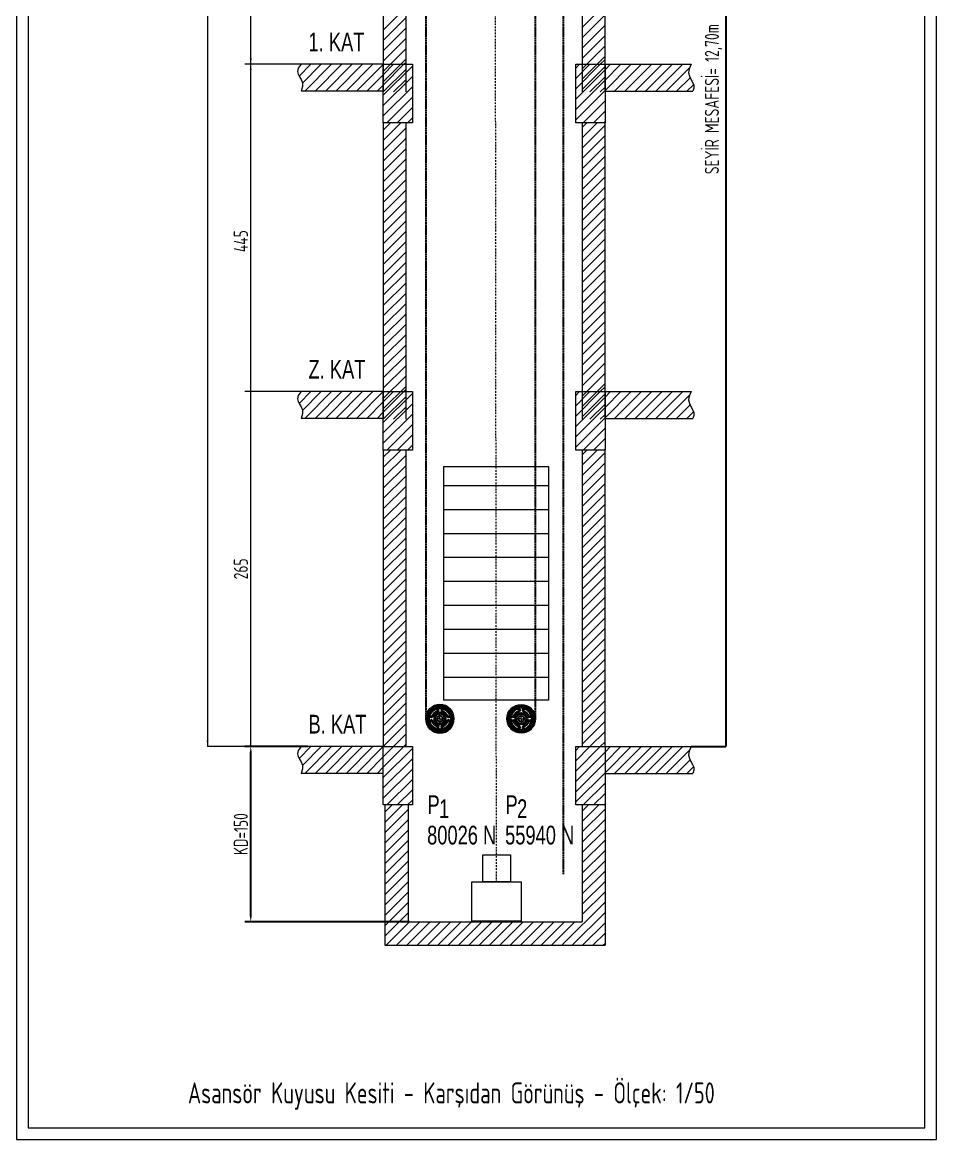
# Model space of a CAD drawing. Extents: x 273215 to 281797, y -454106 to -451256.
# Drawn here: x 280166 to 280948, y -454106 to -453150 of the extents above; entities that cross this region are included whole.
import ezdxf
from ezdxf.enums import TextEntityAlignment as Align

# ---------------------------------------------------------------- set-up
doc = ezdxf.new("R2010")
doc.units = 0
doc.header["$MEASUREMENT"] = 0
doc.header["$PDMODE"] = 3
doc.header["$PDSIZE"] = 100
doc.linetypes.add('DASHDOT2', pattern=[0.5, 0.25, -0.125, 0, -0.125])
doc.layers.get('0').update_dxf_attribs({"linetype": 'CONTINUOUS'})
doc.layers.get('Defpoints').update_dxf_attribs({"linetype": 'CONTINUOUS'})
for name, color, linetype, lineweight in [('2', 2, 'CONTINUOUS', 25), ('kaçış', 240, 'CONTINUOUS', 35), ('MİMARİKOLON', 7, 'CONTINUOUS', 50)]:
    doc.layers.add(name, color=color, linetype=linetype, lineweight=lineweight)
for name, color, linetype in [('Kolon', 7, 'CONTINUOUS'), ('YAZI', 7, 'CONTINUOUS'), ('YAZI1', 240, 'CONTINUOUS'), ('ıvır zıvır', 225, 'CONTINUOUS')]:
    doc.layers.add(name, color=color, linetype=linetype)
doc.styles.add('engiasn', font='isocpeur.ttf', dxfattribs={"width": 0.7, "height": 12})
doc.styles.add('ODA', font='isocpeur.ttf', dxfattribs={"height": 20})
doc.styles.add('STYLE4', font='arial.ttf')
doc.dimstyles.new('engnasn', dxfattribs={"dimtxt": 12, "dimasz": 5, "dimexe": 5, "dimexo": 2.5, "dimgap": 2.5, "dimtad": 1, "dimdec": 0, "dimdsep": 46, "dimlunit": 6, "dimtxsty": 'engiasn', "dimcen": 0.09, "dimadec": 0, "dimazin": 0, "dimtfac": 1, "dimtdec": 0, "dimtmove": 0, "dimatfit": 3, "dimfxl": 0, "dimtolj": 1, "dimtzin": 0, "dimarcsym": 0})

# ---------------------------------------------------------------- blocks, each defined once
blk = doc.blocks.new('SW_CENTERMARKSYMBOL_0')
at = {"color": 0, "linetype": 'Continuous', "lineweight": 0}
for p, q in [((-5, 0), (-52.5, 0)), ((0, 0), (-2.5, 0)), ((0, 5), (0, 52.5)), ((0, 0), (0, 2.5)), ((0, 0), (0, -2.5)), ((0, 0), (2.5, 0)), ((5, 0), (52.5, 0)), ((0, -5), (0, -52.5))]:
    blk.add_line(p, q, dxfattribs=at)
blk = doc.blocks.new('240KASNAK')
at = {"color": 7, "linetype": 'Continuous', "lineweight": 25}
for p, q in [((-34.7, 100.8), (-32.5, 94.4)), ((-23.2, 103.9), (-21.7, 97.3)), ((-21.7, 97.3), (-20.3, 90.8)), ((21.7, 97.3), (20.3, 90.8)), ((23.2, 103.9), (21.7, 97.3)), ((34.7, 100.8), (32.5, 94.4)), ((-103.9, 23.2), (-97.3, 21.7)), ((-100.8, 34.7), (-94.4, 32.5)), ((-90.8, 20.3), (-97.3, 21.7)), ((-94.4, 32.5), (-89.8, 30.9)), ((-85.1, 29.3), (-89.8, 30.9)), ((-78.5, 13), (-78.5, 20)), ((-78.5, 20), (-69.4, 20)), ((-69.4, 13), (-78.5, 13)), ((-69.4, 13), (-69.4, 20)), ((-56.4, 21.9), (-62.9, 24.5)), ((-32.5, 94.4), (-30.9, 89.8)), ((-30.9, 89.8), (-29.3, 85.1)), ((-24.5, 62.9), (-21.9, 56.4)), ((-20, 78.5), (-13, 78.5)), ((-20, 69.4), (-20, 78.5)), ((-20, 69.4), (-13, 69.4)), ((-13, 78.5), (-13, 69.4)), ((20, 78.5), (13, 78.5)), ((13, 69.4), (13, 78.5)), ((20, 69.4), (13, 69.4)), ((20, 78.5), (20, 69.4)), ((21.9, 56.4), (24.5, 62.9)), ((29.3, 85.1), (30.9, 89.8)), ((32.5, 94.4), (30.9, 89.8)), ((62.9, 24.5), (56.4, 21.9)), ((69.4, 13), (69.4, 20)), ((69.4, 20), (78.5, 20)), ((78.5, 13), (69.4, 13)), ((78.5, 13), (78.5, 20)), ((89.8, 30.9), (85.1, 29.3)), ((94.4, 32.5), (89.8, 30.9)), ((97.3, 21.7), (90.8, 20.3)), ((100.8, 34.7), (94.4, 32.5)), ((103.9, 23.2), (97.3, 21.7)), ((-97.3, -21.7), (-103.9, -23.2)), ((-94.4, -32.5), (-100.8, -34.7)), ((-90.8, -20.3), (-97.3, -21.7)), ((-89.8, -30.9), (-94.4, -32.5)), ((-89.8, -30.9), (-85.1, -29.3)), ((-78.5, -20), (-78.5, -13)), ((-78.5, -13), (-69.4, -13)), ((-69.4, -20), (-78.5, -20)), ((-69.4, -13), (-69.4, -20)), ((-62.9, -24.5), (-56.4, -21.9)), ((-32.5, -94.4), (-34.7, -100.8)), ((-30.9, -89.8), (-32.5, -94.4)), ((-30.9, -89.8), (-29.3, -85.1)), ((-24.5, -62.9), (-21.9, -56.4)), ((-20.3, -90.8), (-21.7, -97.3)), ((-20, -69.4), (-13, -69.4)), ((-20, -78.5), (-20, -69.4)), ((-13, -78.5), (-20, -78.5)), ((-13, -69.4), (-13, -78.5)), ((13, -78.5), (13, -69.4)), ((13, -69.4), (20, -69.4)), ((13, -78.5), (20, -78.5)), ((20, -69.4), (20, -78.5)), ((20.3, -90.8), (21.7, -97.3)), ((24.5, -62.9), (21.9, -56.4)), ((30.9, -89.8), (29.3, -85.1)), ((30.9, -89.8), (32.5, -94.4)), ((32.5, -94.4), (34.7, -100.8)), ((56.4, -21.9), (62.9, -24.5)), ((69.4, -13), (78.5, -13)), ((69.4, -20), (69.4, -13)), ((78.5, -20), (69.4, -20)), ((78.5, -20), (78.5, -13)), ((85.1, -29.3), (89.8, -30.9)), ((89.8, -30.9), (94.4, -32.5)), ((97.3, -21.7), (90.8, -20.3)), ((94.4, -32.5), (100.8, -34.7)), ((97.3, -21.7), (103.9, -23.2)), ((-21.7, -97.3), (-23.2, -103.9)), ((21.7, -97.3), (23.2, -103.9))]:
    blk.add_line(p, q, dxfattribs=at)
at = {"color": 7, "linetype": 'Continuous', "lineweight": 25, "flags": 128}
for points in [[(-34.7, 100.8), (-29, 102.5), (-23.2, 103.9)], [(-21.7, 97.3), (-27.1, 96), (-32.5, 94.4)], [(32.5, 94.4), (27.1, 96), (21.7, 97.3)], [(-94.4, 32.5), (-96, 27.1), (-97.3, 21.7)], [(97.3, 21.7), (96, 27.1), (94.4, 32.5)], [(-100.8, -34.7), (-102.5, -29), (-103.9, -23.2)], [(-97.3, -21.7), (-96, -27.1), (-94.4, -32.5)], [(-32.5, -94.4), (-27.1, -96), (-21.7, -97.3)], [(21.7, -97.3), (27.1, -96), (32.5, -94.4)], [(94.4, -32.5), (96, -27.1), (97.3, -21.7)], [(34.7, -100.8), (29, -102.5), (23.2, -103.9)]]:
    blk.add_lwpolyline(points, dxfattribs=at)
for points in [[(-24.5, 62.9, 0.309319), (-20, 69.4), (-20, 78.5, 0.514945), (-29.3, 85.1, 0.231017), (-85.1, 29.3, 0.514945), (-78.5, 20), (-69.4, 20, 0.309319), (-62.9, 24.5, -0.21029)], [(29.3, 85.1, 0.514945), (20, 78.5), (20, 69.4, 0.309319), (24.5, 62.9, -0.21029), (62.9, 24.5, 0.309319), (69.4, 20), (78.5, 20, 0.514945), (85.1, 29.3, 0.231017)], [(-62.9, -24.5, 0.309319), (-69.4, -20), (-78.5, -20, 0.514945), (-85.1, -29.3, 0.231017), (-29.3, -85.1, 0.514945), (-20, -78.5), (-20, -69.4, 0.309319), (-24.5, -62.9, -0.21029)], [(85.1, -29.3, 0.514945), (78.5, -20), (69.4, -20, 0.309319), (62.9, -24.5, -0.21029), (24.5, -62.9, 0.309319), (20, -69.4), (20, -78.5, 0.514945), (29.3, -85.1, 0.231017)]]:
    blk.add_lwpolyline(points, format="xyb", close=True)
at = {"color": 7, "linetype": 'Continuous', "lineweight": 25}
for radius in [120, 115, 50, 43, 25]:
    blk.add_circle((0, 0), radius, dxfattribs=at)
for centre, radius, start, end in [((0, 0), 106.6, 108.98382, 161.01618), ((0, 0), 106.4, 77.40915, 102.59085), ((0, 0), 99.7, 77.40915, 102.59085), ((-1.5, -11), 117.5, 72.087, 77.8829), ((0, 0), 106.6, 18.98382, 71.01618), ((0, 0), 106.4, 167.40915, 192.59085), ((11, -1.5), 117.5, 162.087, 167.8829), ((0, 0), 99.7, 167.40915, 192.59085), ((0, 0), 99.8, 108.98382, 161.01618), ((0, 0), 93, 167.40915, 192.59085), ((-66.3, 23.5), 24.7, 162.49877, 187.49661), ((-78.5, 27), 14, 208.71888, 270), ((0, 0), 95, 108.98382, 161.01618), ((-78.5, 27), 7, 161.01618, 270), ((0, 0), 90, 108.98382, 161.01618), ((-69.4, 27), 7, 270, 338.75135), ((-69.4, 27), 14, 270, 338.75135), ((0, 0), 67.5, 111.24865, 158.75135), ((0, 0), 60.5, 111.24865, 158.75135), ((-23.5, 66.7), 24.3, 82.31288, 107.69174), ((-27, 78.5), 7, 0, 108.98382), ((-27, 69.4), 7, 291.24865, 0), ((-27, 69.4), 14, 291.24865, 0), ((0, 0), 93, 77.40915, 102.59085), ((-27, 78.5), 14, 0, 61.28112), ((27, 78.5), 14, 118.71888, 180), ((27, 69.4), 14, 180, 248.75135), ((27, 78.5), 7, 71.01618, 180), ((27, 69.4), 7, 180, 248.75135), ((23.5, 66.3), 24.7, 72.49877, 97.49661), ((0, 0), 60.5, 21.24865, 68.75135), ((0, 0), 67.5, 21.24865, 68.75135), ((0, 0), 90, 18.98382, 71.01618), ((0, 0), 95, 18.98382, 71.01618), ((0, 0), 99.8, 18.98382, 71.01618), ((69.4, 27), 14, 201.24865, 270), ((69.4, 27), 7, 201.24865, 270), ((78.5, 27), 7, 270, 18.98382), ((78.5, 27), 14, 270, 331.28112), ((66.7, 23.5), 24.3, 352.31288, 17.69174), ((0, 0), 93, 347.40915, 12.59085), ((0, 0), 99.7, 347.40915, 12.59085), ((-3.5, 0.5), 109.8, 11.91369, 18.11641), ((0, 0), 106.4, 347.40915, 12.59085), ((0, 0), 106.6, 198.98382, 251.01618), ((0, 0), 99.8, 198.98382, 251.01618), ((-66.7, -23.5), 24.3, 172.31288, 197.69174), ((-78.5, -27), 14, 90, 151.28112), ((0, 0), 95, 198.98382, 251.01618), ((-78.5, -27), 7, 90, 198.98382), ((0, 0), 90, 198.98382, 251.01618), ((-69.4, -27), 14, 21.24865, 90), ((-69.4, -27), 7, 21.24865, 90), ((0, 0), 67.5, 201.24865, 248.75135), ((0, 0), 60.5, 201.24865, 248.75135), ((-23.5, -66.3), 24.7, 252.49877, 277.49661), ((-27, -78.5), 7, 251.01618, 0), ((-27, -69.4), 7, 0, 68.75135), ((-27, -69.4), 14, 0, 68.75135), ((-27, -78.5), 14, 298.71888, 0), ((0, 0), 93, 257.40915, 282.59085), ((27, -69.4), 14, 111.24865, 180), ((27, -78.5), 14, 180, 241.28112), ((27, -69.4), 7, 111.24865, 180), ((27, -78.5), 7, 180, 288.98382), ((23.5, -66.7), 24.3, 262.31288, 287.69174), ((0, 0), 60.5, 291.24865, 338.75135), ((0, 0), 67.5, 291.24865, 338.75135), ((0, 0), 90, 288.98382, 341.01618), ((0, 0), 95, 288.98382, 341.01618), ((0, 0), 99.8, 288.98382, 341.01618), ((0, 0), 106.6, 288.98382, 341.01618), ((69.4, -27), 14, 90, 158.75135), ((69.4, -27), 7, 90, 158.75135), ((78.5, -27), 14, 28.71888, 90), ((78.5, -27), 7, 341.01618, 90), ((66.3, -23.5), 24.7, 342.49877, 7.49661), ((-11, 1.5), 117.5, 342.087, 347.8829), ((1.5, 11), 117.5, 252.087, 257.8829), ((0, 0), 106.4, 257.40915, 282.59085), ((0, 0), 99.7, 257.40915, 282.59085)]:
    blk.add_arc(centre, radius, start, end, dxfattribs=at)
at = {"color": 7, "linetype": 'Continuous', "lineweight": 0}
blk.add_blockref('SW_CENTERMARKSYMBOL_0', (0, 0), dxfattribs=at)
blk = doc.blocks.new('*D40')
at = {"layer": 'Defpoints', "color": 0, "linetype": 'Continuous', "transparency": 16777216}
for p in [(280361.21, -453769.25), (280412.64, -453769.25), (280499.57, -453919.25)]:
    blk.add_point(p, dxfattribs=at)
at = {"layer": 'kaçış', "color": 0, "linetype": 'Continuous', "lineweight": -2, "transparency": 16777216}
for p, q in [((280410.14, -453769.25), (280356.21, -453769.25)), ((280361.21, -453914.25), (280361.21, -453774.25)), ((280497.07, -453919.25), (280356.21, -453919.25))]:
    blk.add_line(p, q, dxfattribs=at)
at = {"layer": 'kaçış', "color": 0, "linetype": 'Continuous', "transparency": 16777216}
for points in [[(280360.37, -453774.25), (280362.04, -453774.25), (280361.21, -453769.25)], [(280360.37, -453914.25), (280362.04, -453914.25), (280361.21, -453919.25)]]:
    blk.add_solid(points, dxfattribs=at)
at = {"layer": 'kaçış', "color": 0, "linetype": 'Continuous', "lineweight": 15, "transparency": 16777216, "insert": (280352.71, -453844.25), "char_height": 12, "attachment_point": 5, "rotation": 90, "style": 'engiasn'}
blk.add_mtext('\\A1;KD=150', dxfattribs=at)

msp = doc.modelspace()

# ---------------------------------------------------------------- hatches: boundary and pattern name
at = {"layer": 'ıvır zıvır', "lineweight": 15, "ltscale": 2}
h = msp.add_hatch(dxfattribs=at)
h.set_pattern_fill('ANSI31', scale=50, style=0)
h.set_pattern_definition([(45, (233657.672, -269207.671), (-4.41941738, 4.41941738), [])])
h.paths.add_polyline_path([(280644.65, -453919.25), (280495.98, -453919.25), (280495.98, -453819.25), (280475.9, -453819.25), (280475.9, -453939.33), (280664.28, -453939.33), (280664.28, -453819.25), (280644.65, -453819.25)])

# ---------------------------------------------------------------- linework, layer by layer
for p in [(280767.59, -452601.87), (280737.99, -453769.25)]:
    msp.add_line(p, (280767.59, -453769.25))
at = {"layer": '2', "color": 4, "linetype": 'DASHDOT2', "ltscale": 0.25}
for p, q in [((280511, -452336.49), (280511, -453745.13)), ((280604.57, -452336.49), (280604.57, -453745.51)), ((280628.57, -452336.49), (280628.57, -453878.5))]:
    msp.add_line(p, q, dxfattribs=at)
at = {"layer": 'kaçış', "color": 7, "linetype": 'Continuous', "lineweight": 15}
for p, q in [((280324.29, -452298.17), (280324.29, -453769.25)), ((280361.21, -453204.25), (280361.21, -452910.56)), ((280474.57, -452955.56), (280474.57, -453209.25)), ((280494.2, -453209.25), (280494.2, -452955.56)), ((280644.65, -452955.56), (280644.65, -453209.25)), ((280664.28, -453209.25), (280664.28, -452955.56)), ((280410.14, -453185.56), (280356.21, -453185.56)), ((280410.14, -453185.56), (280356.21, -453185.56)), ((280404.21, -453185.56), (280401.84, -453188.92)), ((280474.57, -453185.56), (280404.21, -453185.56)), ((280474.57, -453185.56), (280404.21, -453185.56)), ((280663.61, -453185.56), (280737.99, -453185.56)), ((280737.99, -453185.56), (280736.15, -453189.41)), ((280361.21, -453484.25), (280361.21, -453190.56)), ((280401.84, -453188.92), (280401.2, -453191.68)), ((280401.2, -453191.68), (280401.76, -453194.07)), ((280401.76, -453194.07), (280403, -453196.34)), ((280403, -453196.34), (280404.38, -453198.69)), ((280736.15, -453189.41), (280735.8, -453192.75)), ((280735.8, -453192.75), (280736.49, -453195.7)), ((280736.49, -453195.7), (280737.76, -453198.37)), ((280405.51, -453204.61), (280404.21, -453208.64)), ((280404.38, -453198.69), (280405.4, -453201.37)), ((280405.4, -453201.37), (280405.51, -453204.61)), ((280737.76, -453198.37), (280739.14, -453200.88)), ((280739.14, -453200.88), (280740.17, -453203.35)), ((280740.38, -453205.9), (280739.32, -453208.64)), ((280740.17, -453203.35), (280740.38, -453205.9)), ((280474.57, -453208.64), (280404.21, -453208.64)), ((280474.57, -453208.64), (280404.21, -453208.64)), ((280664.28, -453208.64), (280739.32, -453208.64)), ((280474.57, -453235.56), (280474.57, -453489.25)), ((280494.2, -453489.25), (280494.2, -453235.56)), ((280644.65, -453235.56), (280644.65, -453489.25)), ((280664.28, -453489.25), (280664.28, -453235.56)), ((280410.14, -453465.56), (280356.21, -453465.56)), ((280410.14, -453465.56), (280356.21, -453465.56)), ((280361.21, -453769.25), (280361.21, -453470.56)), ((280401.84, -453468.92), (280401.2, -453471.68)), ((280401.2, -453471.68), (280401.76, -453474.07)), ((280401.76, -453474.07), (280403, -453476.34)), ((280404.21, -453465.56), (280401.84, -453468.92)), ((280474.57, -453465.56), (280404.21, -453465.56)), ((280474.57, -453465.56), (280404.21, -453465.56)), ((280663.61, -453465.56), (280737.99, -453465.56)), ((280736.15, -453469.41), (280735.8, -453472.75)), ((280735.8, -453472.75), (280736.49, -453475.7)), ((280737.99, -453465.56), (280736.15, -453469.41)), ((280403, -453476.34), (280404.38, -453478.69)), ((280404.38, -453478.69), (280405.4, -453481.37)), ((280405.4, -453481.37), (280405.51, -453484.61)), ((280736.49, -453475.7), (280737.76, -453478.37)), ((280737.76, -453478.37), (280739.14, -453480.88)), ((280739.14, -453480.88), (280740.17, -453483.35)), ((280740.17, -453483.35), (280740.38, -453485.9)), ((280405.51, -453484.61), (280404.21, -453488.64)), ((280474.57, -453488.64), (280404.21, -453488.64)), ((280474.57, -453488.64), (280404.21, -453488.64)), ((280664.28, -453488.64), (280739.32, -453488.64)), ((280740.38, -453485.9), (280739.32, -453488.64)), ((280474.57, -453515.56), (280474.57, -453769.25)), ((280494.2, -453769.25), (280494.2, -453515.56)), ((280644.65, -453515.56), (280644.65, -453769.25)), ((280664.28, -453769.25), (280664.28, -453515.56)), ((280433.89, -453769.25), (280324.29, -453769.25)), ((280410.14, -453769.25), (280356.21, -453769.25)), ((280410.14, -453769.25), (280356.21, -453769.25)), ((280410.14, -453769.25), (280356.21, -453769.25)), ((280404.21, -453769.25), (280401.84, -453772.61)), ((280474.57, -453769.25), (280404.21, -453769.25)), ((280474.57, -453769.25), (280404.21, -453769.25)), ((280663.61, -453769.25), (280737.99, -453769.25)), ((280737.99, -453769.25), (280736.15, -453773.1)), ((280401.84, -453772.61), (280401.2, -453775.37)), ((280401.2, -453775.37), (280401.76, -453777.77)), ((280401.76, -453777.77), (280403, -453780.03)), ((280403, -453780.03), (280404.38, -453782.39)), ((280736.15, -453773.1), (280735.8, -453776.44)), ((280735.8, -453776.44), (280736.49, -453779.39)), ((280736.49, -453779.39), (280737.76, -453782.06)), ((280405.51, -453788.3), (280404.21, -453792.33)), ((280404.38, -453782.39), (280405.4, -453785.07)), ((280405.4, -453785.07), (280405.51, -453788.3)), ((280737.76, -453782.06), (280739.14, -453784.57)), ((280739.14, -453784.57), (280740.17, -453787.04)), ((280740.38, -453789.59), (280739.32, -453792.33)), ((280740.17, -453787.04), (280740.38, -453789.59)), ((280474.57, -453792.33), (280404.21, -453792.33)), ((280474.57, -453792.33), (280404.21, -453792.33)), ((280664.28, -453792.33), (280739.32, -453792.33))]:
    msp.add_line(p, q, dxfattribs=at)
for points in [[(280360.37, -453180.56), (280362.04, -453180.56), (280361.21, -453185.56)], [(280360.37, -453190.56), (280362.04, -453190.56), (280361.21, -453185.56)], [(280323.45, -453764.25), (280325.12, -453764.25), (280324.29, -453769.25)]]:
    msp.add_solid(points, dxfattribs=at)
at = {"layer": 'Kolon', "color": 7, "linetype": 'DASHDOT2', "lineweight": 15, "ltscale": 5}
msp.add_line((280571.41, -453885.11), (280569.63, -452188.48), dxfattribs=at)
at = {"layer": 'MİMARİKOLON', "color": 7, "lineweight": 15}
for p, q in [((280475.9, -453819.25), (280475.9, -453939.33)), ((280495.98, -453819.25), (280495.98, -453919.25)), ((280644.65, -453819.25), (280644.65, -453919.25)), ((280664.28, -453819.25), (280664.28, -453939.33)), ((280495.98, -453919.25), (280644.65, -453919.25)), ((280475.9, -453939.33), (280664.28, -453939.33))]:
    msp.add_line(p, q, dxfattribs=at)
for points in [[(280474.57, -453185.56), (280499.57, -453185.56), (280499.57, -453235.56), (280474.57, -453235.56)], [(280639.28, -453185.56), (280664.28, -453185.56), (280664.28, -453235.56), (280639.28, -453235.56)], [(280474.57, -453465.56), (280499.57, -453465.56), (280499.57, -453515.56), (280474.57, -453515.56)], [(280639.28, -453465.56), (280664.28, -453465.56), (280664.28, -453515.56), (280639.28, -453515.56)], [(280474.57, -453769.25), (280499.57, -453769.25), (280499.57, -453819.25), (280474.57, -453819.25)], [(280639.28, -453769.25), (280664.28, -453769.25), (280664.28, -453819.25), (280639.28, -453819.25)]]:
    msp.add_lwpolyline(points, close=True, dxfattribs=at)
at = {"layer": 'YAZI1', "color": 7, "linetype": 'Continuous', "lineweight": 15}
for p, q in [((280525.98, -453529.71), (280525.98, -453729.71)), ((280525.98, -453529.71), (280615.98, -453529.71)), ((280615.98, -453529.71), (280615.98, -453729.71)), ((280615.98, -453546.14), (280525.98, -453546.14)), ((280615.98, -453566.65), (280525.98, -453566.65)), ((280615.98, -453587.15), (280525.98, -453587.15)), ((280615.98, -453607.66), (280525.98, -453607.66)), ((280615.98, -453628.17), (280525.98, -453628.17)), ((280615.98, -453648.67), (280525.98, -453648.67)), ((280615.98, -453669.18), (280525.98, -453669.18)), ((280615.98, -453689.69), (280525.98, -453689.69)), ((280615.98, -453710.19), (280525.98, -453710.19)), ((280615.98, -453729.71), (280525.98, -453729.71))]:
    msp.add_line(p, q, dxfattribs=at)
at = {"layer": 'YAZI1', "color": 2, "linetype": 'Continuous', "lineweight": 15}
for points in [[(280160.8, -454105.6), (280947.99, -454105.6), (280947.99, -451255.6), (280160.8, -451255.6)], [(280170.8, -454095.6), (280937.99, -454095.6), (280937.99, -451265.6), (280170.8, -451265.6)]]:
    msp.add_lwpolyline(points, close=True, dxfattribs=at)
at = {"layer": 'YAZI1', "color": 7, "linetype": 'Continuous', "lineweight": 15}
for points in [[(280559.62, -453862.03), (280583.34, -453862.03), (280583.34, -453885.11), (280559.62, -453885.11)], [(280550.44, -453885.11), (280592.51, -453885.11), (280592.51, -453918.73), (280550.44, -453918.73)]]:
    msp.add_lwpolyline(points, close=True, dxfattribs=at)
at = {"layer": 'ıvır zıvır', "color": 7, "lineweight": 15, "ltscale": 2}
for p, q in [((280474.57, -453156.26), (280494.2, -453136.62)), ((280644.65, -453154.12), (280664.28, -453134.48)), ((280474.57, -453165.1), (280494.2, -453145.46)), ((280644.65, -453162.96), (280664.28, -453143.32)), ((280474.57, -453173.94), (280494.2, -453154.3)), ((280644.65, -453171.8), (280664.28, -453152.16)), ((280474.57, -453182.77), (280494.2, -453163.14)), ((280644.65, -453180.64), (280664.28, -453161)), ((280474.57, -453191.61), (280494.2, -453171.98)), ((280644.65, -453189.47), (280664.28, -453169.84)), ((280402.63, -453195.67), (280412.74, -453185.56)), ((280405.41, -453201.73), (280421.58, -453185.56)), ((280407.34, -453208.64), (280430.41, -453185.56)), ((280416.18, -453208.64), (280439.25, -453185.56)), ((280425.01, -453208.64), (280448.09, -453185.56)), ((280433.85, -453208.64), (280456.93, -453185.56)), ((280442.69, -453208.64), (280465.77, -453185.56)), ((280451.53, -453208.64), (280474.57, -453185.6)), ((280474.57, -453200.45), (280494.2, -453180.82)), ((280474.57, -453185.6), (280474.61, -453185.56)), ((280474.57, -453194.44), (280483.45, -453185.56)), ((280474.57, -453203.28), (280492.29, -453185.56)), ((280474.57, -453212.11), (280499.57, -453187.11)), ((280492.29, -453185.56), (280494.2, -453183.64)), ((280639.28, -453188.82), (280642.55, -453185.56)), ((280639.28, -453197.66), (280651.39, -453185.56)), ((280639.28, -453206.5), (280660.22, -453185.56)), ((280644.65, -453198.31), (280664.28, -453178.68)), ((280644.65, -453207.15), (280664.28, -453187.52)), ((280660.22, -453185.56), (280664.28, -453181.5)), ((280664.28, -453190.34), (280669.06, -453185.56)), ((280664.28, -453199.18), (280677.9, -453185.56)), ((280664.28, -453208.02), (280686.74, -453185.56)), ((280672.5, -453208.64), (280695.58, -453185.56)), ((280681.34, -453208.64), (280704.42, -453185.56)), ((280690.18, -453208.64), (280713.26, -453185.56)), ((280699.02, -453208.64), (280722.1, -453185.56)), ((280707.86, -453208.64), (280730.93, -453185.56)), ((280460.37, -453208.64), (280474.57, -453194.44)), ((280474.57, -453220.95), (280499.57, -453195.95)), ((280474.61, -453209.25), (280494.2, -453189.66)), ((280639.28, -453215.34), (280664.28, -453190.34)), ((280651.39, -453209.25), (280664.28, -453196.36)), ((280716.7, -453208.64), (280736.35, -453188.98)), ((280725.54, -453208.64), (280737.13, -453197.04)), ((280469.21, -453208.64), (280474.57, -453203.28)), ((280474.57, -453229.79), (280499.57, -453204.79)), ((280483.45, -453209.25), (280494.2, -453198.49)), ((280639.28, -453224.18), (280664.28, -453199.18)), ((280660.22, -453209.25), (280664.28, -453205.19)), ((280734.37, -453208.64), (280740.02, -453202.99)), ((280477.64, -453235.56), (280499.57, -453213.63)), ((280639.28, -453233.02), (280664.28, -453208.02)), ((280486.48, -453235.56), (280499.57, -453222.47)), ((280645.58, -453235.56), (280664.28, -453216.86)), ((280654.42, -453235.56), (280664.28, -453225.7)), ((280474.57, -453241.8), (280480.81, -453235.56)), ((280474.57, -453250.64), (280489.65, -453235.56)), ((280495.32, -453235.56), (280499.57, -453231.31)), ((280644.65, -453239.66), (280648.75, -453235.56)), ((280644.65, -453248.5), (280657.59, -453235.56)), ((280663.26, -453235.56), (280664.28, -453234.54)), ((280474.57, -453259.48), (280494.2, -453239.85)), ((280644.65, -453257.34), (280664.28, -453237.71)), ((280474.57, -453268.32), (280494.2, -453248.69)), ((280644.65, -453266.18), (280664.28, -453246.55)), ((280474.57, -453277.16), (280494.2, -453257.52)), ((280644.65, -453275.02), (280664.28, -453255.38)), ((280644.65, -453283.86), (280664.28, -453264.22)), ((280474.57, -453286), (280494.2, -453266.36)), ((280644.65, -453292.7), (280664.28, -453273.06)), ((280474.57, -453294.84), (280494.2, -453275.2)), ((280644.65, -453301.54), (280664.28, -453281.9)), ((280474.57, -453303.68), (280494.2, -453284.04)), ((280474.57, -453312.51), (280494.2, -453292.88)), ((280644.65, -453310.37), (280664.28, -453290.74)), ((280474.57, -453321.35), (280494.2, -453301.72)), ((280644.65, -453319.21), (280664.28, -453299.58)), ((280474.57, -453330.19), (280494.2, -453310.56)), ((280644.65, -453328.05), (280664.28, -453308.42)), ((280474.57, -453339.03), (280494.2, -453319.4)), ((280644.65, -453336.89), (280664.28, -453317.26)), ((280474.57, -453347.87), (280494.2, -453328.23)), ((280644.65, -453345.73), (280664.28, -453326.1)), ((280474.57, -453356.71), (280494.2, -453337.07)), ((280644.65, -453354.57), (280664.28, -453334.93)), ((280474.57, -453365.55), (280494.2, -453345.91)), ((280644.65, -453363.41), (280664.28, -453343.77)), ((280474.57, -453374.39), (280494.2, -453354.75)), ((280644.65, -453372.25), (280664.28, -453352.61)), ((280474.57, -453383.22), (280494.2, -453363.59)), ((280644.65, -453381.09), (280664.28, -453361.45)), ((280474.57, -453392.06), (280494.2, -453372.43)), ((280644.65, -453389.92), (280664.28, -453370.29)), ((280474.57, -453400.9), (280494.2, -453381.27)), ((280644.65, -453398.76), (280664.28, -453379.13)), ((280644.65, -453407.6), (280664.28, -453387.97)), ((280474.57, -453409.74), (280494.2, -453390.11)), ((280644.65, -453416.44), (280664.28, -453396.81)), ((280474.57, -453418.58), (280494.2, -453398.95)), ((280644.65, -453425.28), (280664.28, -453405.64)), ((280474.57, -453427.42), (280494.2, -453407.78)), ((280474.57, -453436.26), (280494.2, -453416.62)), ((280644.65, -453434.12), (280664.28, -453414.48)), ((280474.57, -453445.1), (280494.2, -453425.46)), ((280644.65, -453442.96), (280664.28, -453423.32)), ((280474.57, -453453.94), (280494.2, -453434.3)), ((280644.65, -453451.8), (280664.28, -453432.16)), ((280474.57, -453462.77), (280494.2, -453443.14)), ((280644.65, -453460.64), (280664.28, -453441)), ((280474.57, -453471.61), (280494.2, -453451.98)), ((280644.65, -453469.47), (280664.28, -453449.84)), ((280474.57, -453480.45), (280494.2, -453460.82)), ((280492.29, -453465.56), (280494.2, -453463.64)), ((280644.65, -453478.31), (280664.28, -453458.68)), ((280660.22, -453465.56), (280664.28, -453461.5)), ((280402.63, -453475.67), (280412.74, -453465.56)), ((280405.41, -453481.73), (280421.58, -453465.56)), ((280407.34, -453488.64), (280430.41, -453465.56)), ((280416.18, -453488.64), (280439.25, -453465.56)), ((280425.01, -453488.64), (280448.09, -453465.56)), ((280433.85, -453488.64), (280456.93, -453465.56)), ((280442.69, -453488.64), (280465.77, -453465.56)), ((280451.53, -453488.64), (280474.57, -453465.6)), ((280460.37, -453488.64), (280474.57, -453474.44)), ((280474.57, -453465.6), (280474.61, -453465.56)), ((280474.57, -453474.44), (280483.45, -453465.56)), ((280474.57, -453483.28), (280492.29, -453465.56)), ((280474.57, -453492.11), (280499.57, -453467.11)), ((280474.61, -453489.25), (280494.2, -453469.66)), ((280639.28, -453468.82), (280642.55, -453465.56)), ((280639.28, -453477.66), (280651.39, -453465.56)), ((280639.28, -453486.5), (280660.22, -453465.56)), ((280639.28, -453495.34), (280664.28, -453470.34)), ((280644.65, -453487.15), (280664.28, -453467.52)), ((280664.28, -453470.34), (280669.06, -453465.56)), ((280664.28, -453479.18), (280677.9, -453465.56)), ((280664.28, -453488.02), (280686.74, -453465.56)), ((280672.5, -453488.64), (280695.58, -453465.56)), ((280681.34, -453488.64), (280704.42, -453465.56)), ((280690.18, -453488.64), (280713.26, -453465.56)), ((280699.02, -453488.64), (280722.1, -453465.56)), ((280707.86, -453488.64), (280730.93, -453465.56)), ((280716.7, -453488.64), (280736.35, -453468.98)), ((280469.21, -453488.64), (280474.57, -453483.28)), ((280474.57, -453500.95), (280499.57, -453475.95)), ((280483.45, -453489.25), (280494.2, -453478.49)), ((280639.28, -453504.18), (280664.28, -453479.18)), ((280651.39, -453489.25), (280664.28, -453476.36)), ((280725.54, -453488.64), (280737.13, -453477.04)), ((280734.37, -453488.64), (280740.02, -453482.99)), ((280474.57, -453509.79), (280499.57, -453484.79)), ((280477.64, -453515.56), (280499.57, -453493.63)), ((280639.28, -453513.02), (280664.28, -453488.02)), ((280660.22, -453489.25), (280664.28, -453485.19)), ((280486.48, -453515.56), (280499.57, -453502.47)), ((280645.58, -453515.56), (280664.28, -453496.86)), ((280495.32, -453515.56), (280499.57, -453511.31)), ((280654.42, -453515.56), (280664.28, -453505.7)), ((280474.57, -453521.8), (280480.81, -453515.56)), ((280474.57, -453530.64), (280489.65, -453515.56)), ((280474.57, -453539.48), (280494.2, -453519.85)), ((280644.65, -453519.66), (280648.75, -453515.56)), ((280644.65, -453528.5), (280657.59, -453515.56)), ((280644.65, -453537.34), (280664.28, -453517.71)), ((280663.26, -453515.56), (280664.28, -453514.54)), ((280474.57, -453548.32), (280494.2, -453528.69)), ((280644.65, -453546.18), (280664.28, -453526.55)), ((280474.57, -453557.16), (280494.2, -453537.52)), ((280644.65, -453555.02), (280664.28, -453535.38)), ((280474.57, -453566), (280494.2, -453546.36)), ((280644.65, -453563.86), (280664.28, -453544.22)), ((280474.57, -453574.84), (280494.2, -453555.2)), ((280644.65, -453572.7), (280664.28, -453553.06)), ((280474.57, -453583.68), (280494.2, -453564.04)), ((280644.65, -453581.54), (280664.28, -453561.9)), ((280474.57, -453592.51), (280494.2, -453572.88)), ((280644.65, -453590.37), (280664.28, -453570.74)), ((280644.65, -453599.21), (280664.28, -453579.58)), ((280474.57, -453601.35), (280494.2, -453581.72)), ((280644.65, -453608.05), (280664.28, -453588.42)), ((280474.57, -453610.19), (280494.2, -453590.56)), ((280644.65, -453616.89), (280664.28, -453597.26)), ((280474.57, -453619.03), (280494.2, -453599.4)), ((280474.57, -453627.87), (280494.2, -453608.23)), ((280644.65, -453625.73), (280664.28, -453606.1)), ((280474.57, -453636.71), (280494.2, -453617.07)), ((280644.65, -453634.57), (280664.28, -453614.93)), ((280474.57, -453645.55), (280494.2, -453625.91)), ((280644.65, -453643.41), (280664.28, -453623.77)), ((280474.57, -453654.39), (280494.2, -453634.75)), ((280644.65, -453652.25), (280664.28, -453632.61)), ((280474.57, -453663.22), (280494.2, -453643.59)), ((280644.65, -453661.09), (280664.28, -453641.45)), ((280474.57, -453672.06), (280494.2, -453652.43)), ((280644.65, -453669.92), (280664.28, -453650.29)), ((280474.57, -453680.9), (280494.2, -453661.27)), ((280644.65, -453678.76), (280664.28, -453659.13)), ((280474.57, -453689.74), (280494.2, -453670.11)), ((280644.65, -453687.6), (280664.28, -453667.97)), ((280474.57, -453698.58), (280494.2, -453678.95)), ((280644.65, -453696.44), (280664.28, -453676.81)), ((280474.57, -453707.42), (280494.2, -453687.78)), ((280644.65, -453705.28), (280664.28, -453685.64)), ((280644.65, -453714.12), (280664.28, -453694.48)), ((280474.57, -453716.26), (280494.2, -453696.62)), ((280644.65, -453722.96), (280664.28, -453703.32)), ((280474.57, -453725.1), (280494.2, -453705.46)), ((280644.65, -453731.8), (280664.28, -453712.16)), ((280474.57, -453733.94), (280494.2, -453714.3)), ((280474.57, -453742.77), (280494.2, -453723.14)), ((280644.65, -453740.64), (280664.28, -453721)), ((280474.57, -453751.61), (280494.2, -453731.98)), ((280644.65, -453749.47), (280664.28, -453729.84)), ((280474.57, -453760.45), (280494.2, -453740.82)), ((280644.65, -453758.31), (280664.28, -453738.68)), ((280474.61, -453769.25), (280494.2, -453749.66)), ((280644.65, -453767.15), (280664.28, -453747.52)), ((280483.45, -453769.25), (280494.2, -453758.49)), ((280651.39, -453769.25), (280664.28, -453756.36)), ((280402.63, -453779.36), (280412.74, -453769.25)), ((280405.41, -453785.42), (280421.58, -453769.25)), ((280407.34, -453792.33), (280430.41, -453769.25)), ((280416.18, -453792.33), (280439.25, -453769.25)), ((280425.01, -453792.33), (280448.09, -453769.25)), ((280433.85, -453792.33), (280456.93, -453769.25)), ((280442.69, -453792.33), (280465.77, -453769.25)), ((280451.53, -453792.33), (280474.57, -453769.29)), ((280474.57, -453769.29), (280474.61, -453769.25)), ((280474.57, -453778.13), (280483.45, -453769.25)), ((280474.57, -453786.97), (280492.29, -453769.25)), ((280474.57, -453795.81), (280499.57, -453770.81)), ((280492.29, -453769.25), (280494.2, -453767.33)), ((280639.28, -453772.52), (280642.55, -453769.25)), ((280639.28, -453781.36), (280651.39, -453769.25)), ((280639.28, -453790.19), (280660.22, -453769.25)), ((280660.22, -453769.25), (280664.28, -453765.19)), ((280660.22, -453769.25), (280664.28, -453765.19)), ((280664.28, -453774.03), (280669.06, -453769.25)), ((280664.28, -453782.87), (280677.9, -453769.25)), ((280664.28, -453791.71), (280686.74, -453769.25)), ((280672.5, -453792.33), (280695.58, -453769.25)), ((280681.34, -453792.33), (280704.42, -453769.25)), ((280690.18, -453792.33), (280713.26, -453769.25)), ((280699.02, -453792.33), (280722.1, -453769.25)), ((280707.86, -453792.33), (280730.93, -453769.25)), ((280460.37, -453792.33), (280474.57, -453778.13)), ((280474.57, -453804.65), (280499.57, -453779.65)), ((280639.28, -453799.03), (280664.28, -453774.03)), ((280716.7, -453792.33), (280736.35, -453772.67)), ((280469.21, -453792.33), (280474.57, -453786.97)), ((280474.57, -453813.48), (280499.57, -453788.48)), ((280639.28, -453807.87), (280664.28, -453782.87)), ((280725.54, -453792.33), (280737.13, -453780.73)), ((280734.37, -453792.33), (280740.02, -453786.68)), ((280477.64, -453819.25), (280499.57, -453797.32)), ((280639.28, -453816.71), (280664.28, -453791.71)), ((280486.48, -453819.25), (280499.57, -453806.16)), ((280645.58, -453819.25), (280664.28, -453800.55)), ((280495.32, -453819.25), (280499.57, -453815)), ((280654.42, -453819.25), (280664.28, -453809.39)), ((280663.26, -453819.25), (280664.28, -453818.23))]:
    msp.add_line(p, q, dxfattribs=at)

# ---------------------------------------------------------------- block references
at = {"layer": '2', "color": 7, "linetype": 'ByBlock', "yscale": 0.1, "zscale": 0.1}
for p, xscale in [((280523, -453745.51), -0.1), ((280592.57, -453745.51), 0.1)]:
    msp.add_blockref('240KASNAK', p, dxfattribs=dict(at, xscale=xscale))

# ---------------------------------------------------------------- texts
at = {"layer": 'kaçış', "color": 7, "linetype": 'Continuous', "lineweight": 15, "style": 'engiasn', "width": 0.7}
for s, p in [('445', (280358.71, -453346.23)), ('265 ', (280358.71, -453626.23))]:
    msp.add_text(s, height=12, rotation=90, dxfattribs=at).set_placement(p)
at = {"layer": 'kaçış', "color": 7, "linetype": 'Continuous', "lineweight": 15, "insert": (280757.11, -453215.35), "char_height": 12, "attachment_point": 5, "rotation": 90, "style": 'engiasn'}
msp.add_mtext('\\A1;SEYİR MESAFESİ= 12,70m', dxfattribs=at)
at = {"layer": 'YAZI', "color": 7, "lineweight": 15, "style": 'STYLE4', "width": 0.7}
for s, p in [('1. KAT', (280410.65, -453174.43)), ('Z. KAT', (280410.65, -453454.43)), ('B. KAT', (280410.65, -453758.12)), ('P', (280512.39, -453826.99)), ('1', (280522.34, -453830.45)), ('P', (280579.1, -453826.99)), ('2', (280589.06, -453830.45)), ('80026 N', (280512.07, -453853.03)), ('55940 N', (280578.78, -453853.03))]:
    msp.add_text(s, height=16, dxfattribs=at).set_placement(p)
at = {"layer": 'YAZI1', "color": 2, "linetype": 'Continuous', "lineweight": 15, "style": 'ODA', "width": 0.7}
msp.add_text('Asansör Kuyusu Kesiti - Karşıdan Görünüş - Ölçek: 1/50', height=18, dxfattribs=at).set_placement((280532.81, -454065.6), align=Align.MIDDLE_CENTER)

# ---------------------------------------------------------------- dimensions: what is measured, and where the dimension line sits
at = {"layer": 'kaçış', "color": 7, "linetype": 'Continuous', "lineweight": 15}
dim = msp.add_linear_dim(base=(280361.21, -453769.25), p1=(280499.57, -453919.25), p2=(280412.64, -453769.25), angle=90, text='KD=150', dimstyle='engnasn', dxfattribs=at)
dim.commit()
dim.dimension.update_dxf_attribs({"geometry": '*D40', "text_midpoint": (280352.71, -453844.25)})

doc.saveas('drawing.dxf')
